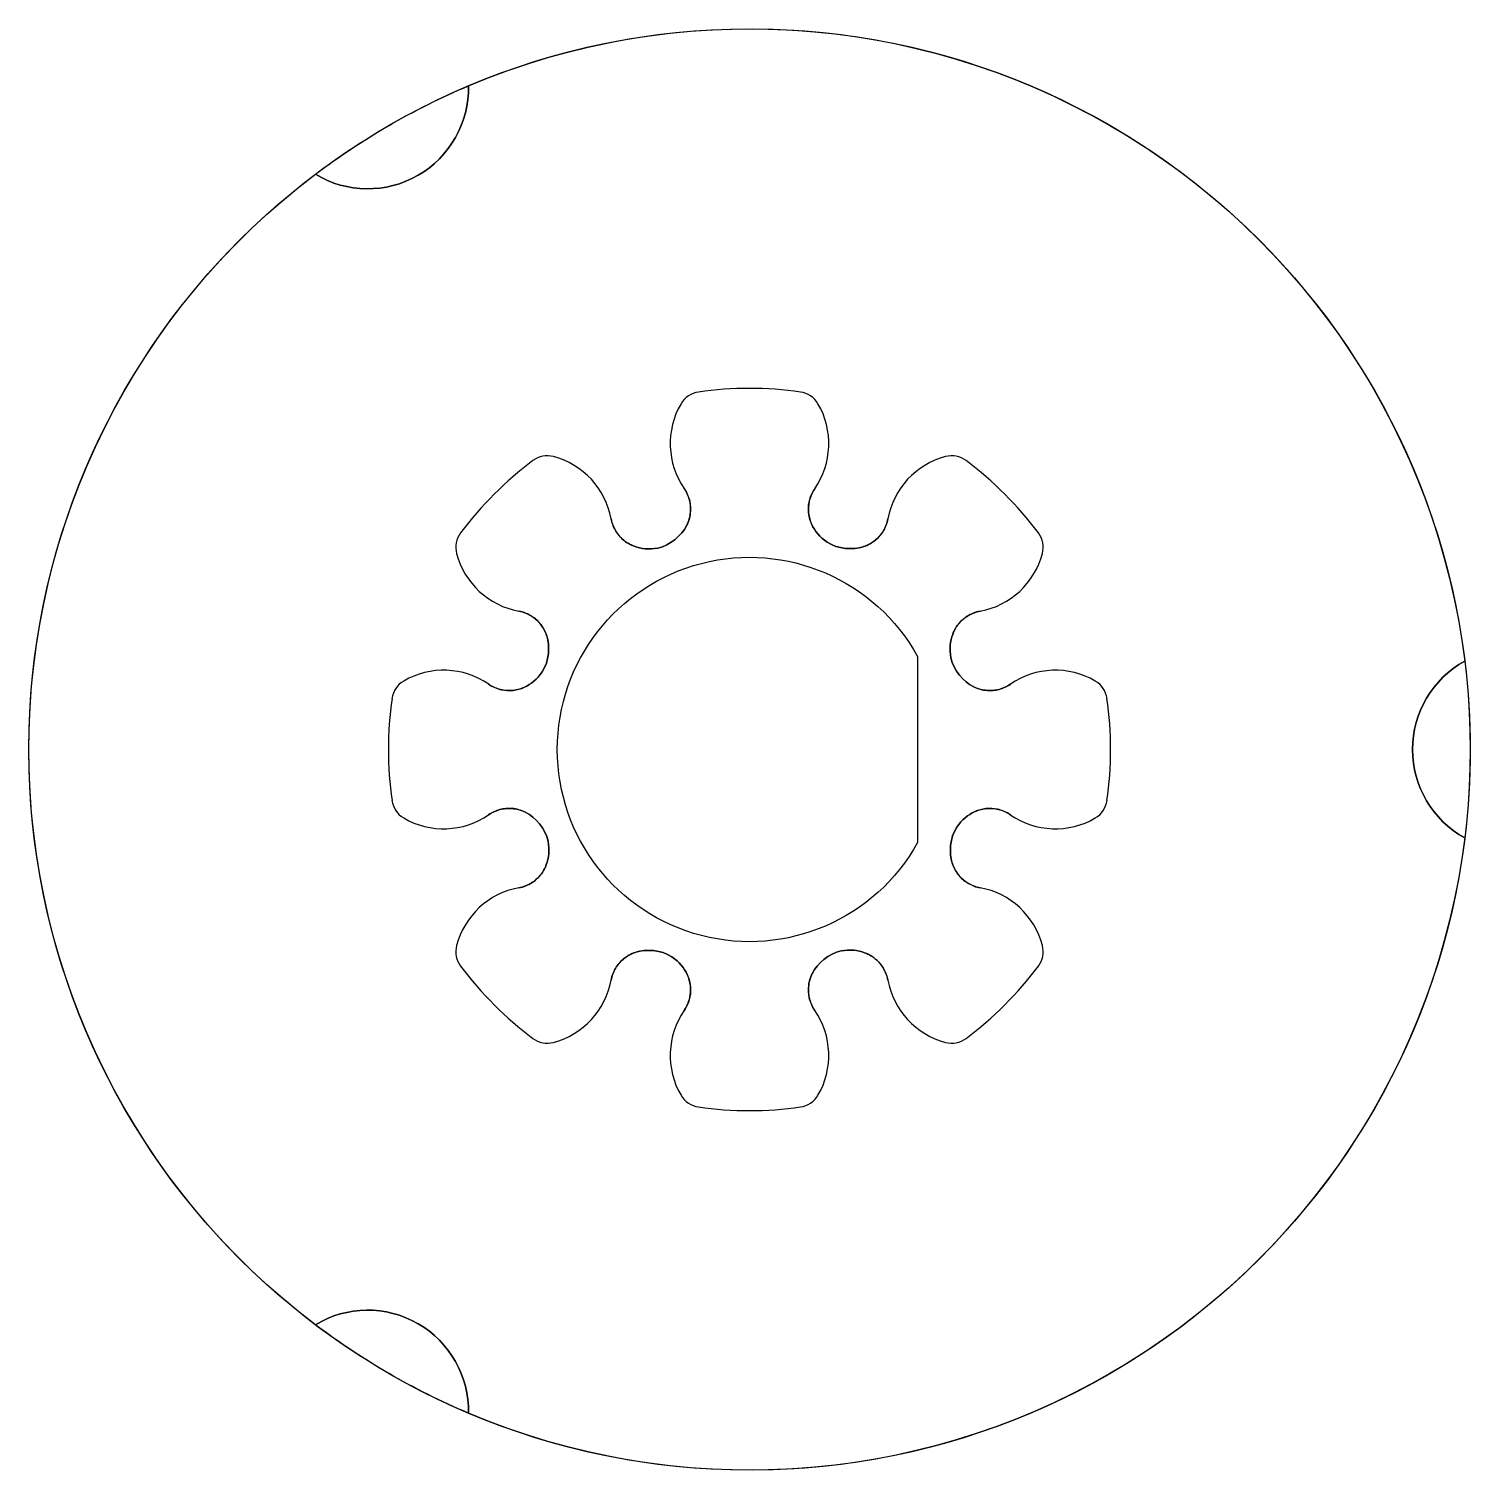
# Model space of a CAD drawing. Header units: millimetres. Extents: x -15 to 15, y -8.6 to 21.4.
import ezdxf

# ---------------------------------------------------------------- set-up
doc = ezdxf.new("R2010")
doc.units = ezdxf.units.MM
doc.layers.get('0').update_dxf_attribs({"linetype": 'CONTINUOUS'})

msp = doc.modelspace()

# ---------------------------------------------------------------- linework, layer by layer
for points in [[(-5.85, 20.178, -0.498105), (14.887, 8.206, 0.590839), (14.887, 4.527, -0.498105), (-5.85, -7.446, 0.590839), (-9.036, -5.606, -0.498105), (-9.036, 18.339, 0.590839)], [(-9.036, 18.339, -0.061546), (-5.85, 20.178, -0.590839)], [(3.5, 4.43, -3.872983), (3.5, 8.303)], [(14.887, 4.527, -0.590839), (14.887, 8.206, -0.061546)], [(-5.85, -7.446, -0.061546), (-9.036, -5.606, -0.590839)]]:
    msp.add_lwpolyline(points, format="xyb", close=True)
msp.add_circle((0, 6.366), 15)
for centre, radius, start, end in [((-0.993, 13.312), 0.5, 98.1399, 149.7515), ((-0.993, 13.312), 0.5, 98.1399, 149.7515), ((0, 6.366), 7.516, 81.8601, 98.1399), ((0, 6.366), 7.516, 81.8601, 98.1399), ((0.993, 13.312), 0.5, 30.2485, 81.8601), ((0.993, 13.312), 0.5, 30.2485, 81.8601), ((0, 12.732), 1.65, 149.7515, 214.5958), ((0, 12.732), 1.65, 149.7515, 214.5958), ((0, 12.732), 1.65, -34.6125, 30.2485), ((0, 12.732), 1.65, -34.6125, 30.2485), ((0, 6.366), 7.516, 126.8601, 143.1399), ((0, 6.366), 7.516, 126.8601, 143.1399), ((-4.209, 11.98), 0.5, 75.2485, 126.8601), ((-4.209, 11.98), 0.5, 75.2485, 126.8601), ((-4.502, 10.868), 1.65, 10.3875, 75.2485), ((-4.502, 10.868), 1.65, 10.3875, 75.2485), ((4.502, 10.868), 1.65, 104.7515, 169.5958), ((4.502, 10.868), 1.65, 104.7515, 169.5958), ((4.209, 11.98), 0.5, 53.1399, 104.7515), ((4.209, 11.98), 0.5, 53.1399, 104.7515), ((0, 6.366), 7.516, 36.8601, 53.1399), ((0, 6.366), 7.516, 36.8601, 53.1399), ((-5.614, 10.575), 0.5, 143.1399, 194.7515), ((-5.614, 10.575), 0.5, 143.1399, 194.7515), ((5.614, 10.575), 0.5, -14.7515, 36.8601), ((5.614, 10.575), 0.5, -14.7515, 36.8601), ((-4.502, 10.868), 1.65, 194.7515, 259.5958), ((-4.502, 10.868), 1.65, 194.7515, 259.5958), ((4.502, 10.868), 1.65, 280.3875, 345.2485), ((4.502, 10.868), 1.65, 280.3875, 345.2485), ((-6.366, 6.366), 1.65, 55.3875, 120.2485), ((-6.366, 6.366), 1.65, 55.3875, 120.2485), ((6.366, 6.366), 1.65, 59.7515, 124.5958), ((6.366, 6.366), 1.65, 59.7515, 124.5958), ((-6.946, 7.36), 0.5, 120.2485, 171.8601), ((-6.946, 7.36), 0.5, 120.2485, 171.8601), ((6.946, 7.36), 0.5, 8.1399, 59.7515), ((6.946, 7.36), 0.5, 8.1399, 59.7515), ((0, 6.366), 7.516, 171.8601, 188.1399), ((0, 6.366), 7.516, 171.8601, 188.1399), ((0, 6.366), 7.516, -8.1399, 8.1399), ((0, 6.366), 7.516, -8.1399, 8.1399), ((-6.946, 5.373), 0.5, 188.1399, 239.7515), ((-6.946, 5.373), 0.5, 188.1399, 239.7515), ((6.946, 5.373), 0.5, 300.2485, 351.8601), ((6.946, 5.373), 0.5, 300.2485, 351.8601), ((-6.366, 6.366), 1.65, 239.7515, 304.5958), ((-6.366, 6.366), 1.65, 239.7515, 304.5958), ((6.366, 6.366), 1.65, 235.3875, 300.2485), ((6.366, 6.366), 1.65, 235.3875, 300.2485), ((-4.502, 1.865), 1.65, 100.3875, 165.2485), ((-4.502, 1.865), 1.65, 100.3875, 165.2485), ((4.502, 1.865), 1.65, 14.7515, 79.5958), ((4.502, 1.865), 1.65, 14.7515, 79.5958), ((-5.614, 2.157), 0.5, 165.2485, 216.8601), ((-5.614, 2.157), 0.5, 165.2485, 216.8601), ((5.614, 2.157), 0.5, -36.8601, 14.7515), ((5.614, 2.157), 0.5, -36.8601, 14.7515), ((0, 6.366), 7.516, 216.8601, 233.1399), ((0, 6.366), 7.516, 216.8601, 233.1399), ((0, 6.366), 7.516, 306.8601, 323.1399), ((0, 6.366), 7.516, 306.8601, 323.1399), ((-4.502, 1.865), 1.65, 284.7515, 349.5958), ((-4.502, 1.865), 1.65, 284.7515, 349.5958), ((4.502, 1.865), 1.65, 190.3875, 255.2485), ((4.502, 1.865), 1.65, 190.3875, 255.2485), ((0, 0), 1.65, 145.3875, 210.2485), ((0, 0), 1.65, 145.3875, 210.2485), ((0, 0), 1.65, -30.2485, 34.5958), ((0, 0), 1.65, -30.2485, 34.5958), ((-4.209, 0.753), 0.5, 233.1399, 284.7515), ((-4.209, 0.753), 0.5, 233.1399, 284.7515), ((4.209, 0.753), 0.5, 255.2485, 306.8601), ((4.209, 0.753), 0.5, 255.2485, 306.8601), ((-0.993, -0.579), 0.5, 210.2485, 261.8601), ((-0.993, -0.579), 0.5, 210.2485, 261.8601), ((0.993, -0.579), 0.5, 278.1399, 329.7515), ((0.993, -0.579), 0.5, 278.1399, 329.7515), ((0, 6.366), 7.516, 261.8601, 278.1399), ((0, 6.366), 7.516, 261.8601, 278.1399)]:
    msp.add_arc(centre, radius, start, end)
for points, knots in [([(-1.306, 11.031), (-1.262, 11.119), (-1.236, 11.214), (-1.221, 11.396), (-1.229, 11.482), (-1.274, 11.647), (-1.31, 11.725), (-1.358, 11.796)], [0, 0, 0, 0, 0.02929834, 0.02929834, 0.05494415, 0.05494415, 0.08058997, 0.08058997, 0.08058997, 0.08058997]), ([(-1.358, 11.796), (-1.303, 11.715), (-1.264, 11.625), (-1.225, 11.446), (-1.221, 11.36), (-1.242, 11.19), (-1.268, 11.108), (-1.306, 11.031)], [0, 0, 0, 0, 0.02929834, 0.02929834, 0.05494415, 0.05494415, 0.08058997, 0.08058997, 0.08058997, 0.08058997]), ([(1.358, 11.795), (1.302, 11.715), (1.263, 11.624), (1.225, 11.449), (1.221, 11.367), (1.239, 11.204), (1.261, 11.125), (1.296, 11.051)], [0, 0, 0, 0, 0.02929834, 0.02929834, 0.05382854, 0.05382854, 0.07835874, 0.07835874, 0.07835874, 0.07835874]), ([(1.296, 11.051), (1.255, 11.139), (1.231, 11.235), (1.222, 11.414), (1.232, 11.496), (1.276, 11.653), (1.312, 11.728), (1.358, 11.795)], [0, 0, 0, 0, 0.02929834, 0.02929834, 0.05382854, 0.05382854, 0.07835874, 0.07835874, 0.07835874, 0.07835874]), ([(-2.879, 11.165), (-2.861, 11.069), (-2.825, 10.978), (-2.728, 10.827), (-2.673, 10.765), (-2.545, 10.663), (-2.473, 10.623), (-2.396, 10.595)], [0, 0, 0, 0, 0.02929834, 0.02929834, 0.05382854, 0.05382854, 0.07835874, 0.07835874, 0.07835874, 0.07835874]), ([(-2.396, 10.595), (-2.488, 10.629), (-2.573, 10.679), (-2.705, 10.8), (-2.757, 10.864), (-2.836, 11.007), (-2.864, 11.085), (-2.879, 11.165)], [0, 0, 0, 0, 0.02929834, 0.02929834, 0.05382854, 0.05382854, 0.07835874, 0.07835874, 0.07835874, 0.07835874]), ([(2.375, 10.589), (2.468, 10.619), (2.554, 10.668), (2.693, 10.786), (2.748, 10.853), (2.834, 11.001), (2.863, 11.082), (2.879, 11.166)], [0, 0, 0, 0, 0.02929834, 0.02929834, 0.05494415, 0.05494415, 0.08058997, 0.08058997, 0.08058997, 0.08058997]), ([(2.879, 11.166), (2.861, 11.07), (2.825, 10.978), (2.726, 10.824), (2.668, 10.76), (2.532, 10.656), (2.456, 10.615), (2.375, 10.589)], [0, 0, 0, 0, 0.02929834, 0.02929834, 0.05494415, 0.05494415, 0.08058997, 0.08058997, 0.08058997, 0.08058997]), ([(-1.306, 11.031), (-1.308, 11.028), (-1.31, 11.024), (-1.312, 11.02), (-1.414, 10.824), (-1.642, 10.616), (-1.91, 10.56), (-2.092, 10.522), (-2.257, 10.545), (-2.396, 10.595)], [0.4135053, 0.4135053, 0.4135053, 0.4135053, 0.4155296, 0.4155296, 0.4155296, 0.5202136, 0.5202136, 0.5202136, 0.5913715, 0.5913715, 0.5913715, 0.5913715]), ([(-2.396, 10.595), (-2.257, 10.545), (-2.092, 10.522), (-1.91, 10.56), (-1.642, 10.616), (-1.414, 10.824), (-1.312, 11.02), (-1.31, 11.024), (-1.308, 11.028), (-1.306, 11.031)], [-0.5913715, -0.5913715, -0.5913715, -0.5913715, -0.5202136, -0.5202136, -0.5202136, -0.4155296, -0.4155296, -0.4155296, -0.4135053, -0.4135053, -0.4135053, -0.4135053]), ([(2.375, 10.589), (2.371, 10.587), (2.367, 10.586), (2.363, 10.585), (2.152, 10.518), (1.844, 10.532), (1.615, 10.682), (1.459, 10.784), (1.359, 10.916), (1.296, 11.051)], [0.4135053, 0.4135053, 0.4135053, 0.4135053, 0.4155296, 0.4155296, 0.4155296, 0.5202136, 0.5202136, 0.5202136, 0.5913715, 0.5913715, 0.5913715, 0.5913715]), ([(1.296, 11.051), (1.359, 10.916), (1.459, 10.784), (1.615, 10.682), (1.844, 10.532), (2.152, 10.518), (2.363, 10.585), (2.367, 10.586), (2.371, 10.587), (2.375, 10.589)], [-0.5913715, -0.5913715, -0.5913715, -0.5913715, -0.5202136, -0.5202136, -0.5202136, -0.4155296, -0.4155296, -0.4155296, -0.4135053, -0.4135053, -0.4135053, -0.4135053]), ([(-4.222, 8.741), (-4.253, 8.834), (-4.301, 8.92), (-4.42, 9.059), (-4.487, 9.114), (-4.635, 9.2), (-4.715, 9.229), (-4.8, 9.245)], [0, 0, 0, 0, 0.02929834, 0.02929834, 0.05494415, 0.05494415, 0.08058997, 0.08058997, 0.08058997, 0.08058997]), ([(-4.8, 9.245), (-4.704, 9.227), (-4.612, 9.191), (-4.458, 9.092), (-4.394, 9.034), (-4.29, 8.899), (-4.249, 8.823), (-4.222, 8.741)], [0, 0, 0, 0, 0.02929834, 0.02929834, 0.05494415, 0.05494415, 0.08058997, 0.08058997, 0.08058997, 0.08058997]), ([(4.799, 9.245), (4.703, 9.227), (4.611, 9.191), (4.46, 9.094), (4.399, 9.039), (4.297, 8.911), (4.257, 8.839), (4.229, 8.762)], [0, 0, 0, 0, 0.02929834, 0.02929834, 0.05382854, 0.05382854, 0.07835874, 0.07835874, 0.07835874, 0.07835874]), ([(4.229, 8.762), (4.262, 8.854), (4.313, 8.939), (4.434, 9.072), (4.498, 9.123), (4.641, 9.202), (4.719, 9.23), (4.799, 9.245)], [0, 0, 0, 0, 0.02929834, 0.02929834, 0.05382854, 0.05382854, 0.07835874, 0.07835874, 0.07835874, 0.07835874]), ([(-4.222, 8.741), (-4.221, 8.737), (-4.22, 8.733), (-4.219, 8.729), (-4.152, 8.518), (-4.166, 8.21), (-4.316, 7.981), (-4.418, 7.825), (-4.55, 7.725), (-4.685, 7.662)], [0.4135053, 0.4135053, 0.4135053, 0.4135053, 0.4155296, 0.4155296, 0.4155296, 0.5202136, 0.5202136, 0.5202136, 0.5913715, 0.5913715, 0.5913715, 0.5913715]), ([(-4.685, 7.662), (-4.55, 7.725), (-4.418, 7.825), (-4.316, 7.981), (-4.166, 8.21), (-4.152, 8.518), (-4.219, 8.729), (-4.22, 8.733), (-4.221, 8.737), (-4.222, 8.741)], [-0.5913715, -0.5913715, -0.5913715, -0.5913715, -0.5202136, -0.5202136, -0.5202136, -0.4155296, -0.4155296, -0.4155296, -0.4135053, -0.4135053, -0.4135053, -0.4135053]), ([(4.665, 7.672), (4.662, 7.674), (4.658, 7.676), (4.654, 7.678), (4.458, 7.78), (4.249, 8.008), (4.193, 8.276), (4.156, 8.458), (4.179, 8.623), (4.229, 8.762)], [0.4135053, 0.4135053, 0.4135053, 0.4135053, 0.4155296, 0.4155296, 0.4155296, 0.5202136, 0.5202136, 0.5202136, 0.5913715, 0.5913715, 0.5913715, 0.5913715]), ([(4.229, 8.762), (4.179, 8.623), (4.156, 8.458), (4.193, 8.276), (4.249, 8.008), (4.458, 7.78), (4.654, 7.678), (4.658, 7.676), (4.662, 7.674), (4.665, 7.672)], [-0.5913715, -0.5913715, -0.5913715, -0.5913715, -0.5202136, -0.5202136, -0.5202136, -0.4155296, -0.4155296, -0.4155296, -0.4135053, -0.4135053, -0.4135053, -0.4135053]), ([(-5.429, 7.724), (-5.349, 7.669), (-5.258, 7.629), (-5.083, 7.591), (-5.001, 7.587), (-4.838, 7.605), (-4.759, 7.628), (-4.685, 7.662)], [0, 0, 0, 0, 0.02929834, 0.02929834, 0.05382854, 0.05382854, 0.07835874, 0.07835874, 0.07835874, 0.07835874]), ([(-4.685, 7.662), (-4.773, 7.621), (-4.869, 7.597), (-5.048, 7.588), (-5.13, 7.598), (-5.287, 7.643), (-5.362, 7.678), (-5.429, 7.724)], [0, 0, 0, 0, 0.02929834, 0.02929834, 0.05382854, 0.05382854, 0.07835874, 0.07835874, 0.07835874, 0.07835874]), ([(4.665, 7.672), (4.752, 7.628), (4.847, 7.602), (5.03, 7.587), (5.116, 7.595), (5.281, 7.64), (5.359, 7.676), (5.429, 7.724)], [0, 0, 0, 0, 0.02929834, 0.02929834, 0.05494415, 0.05494415, 0.08058997, 0.08058997, 0.08058997, 0.08058997]), ([(5.429, 7.724), (5.349, 7.669), (5.259, 7.63), (5.08, 7.591), (4.994, 7.587), (4.824, 7.609), (4.742, 7.634), (4.665, 7.672)], [0, 0, 0, 0, 0.02929834, 0.02929834, 0.05494415, 0.05494415, 0.08058997, 0.08058997, 0.08058997, 0.08058997]), ([(-4.665, 5.06), (-4.752, 5.104), (-4.847, 5.131), (-5.03, 5.145), (-5.116, 5.137), (-5.281, 5.093), (-5.359, 5.056), (-5.429, 5.008)], [0, 0, 0, 0, 0.02929834, 0.02929834, 0.05494415, 0.05494415, 0.08058997, 0.08058997, 0.08058997, 0.08058997]), ([(-5.429, 5.008), (-5.349, 5.063), (-5.259, 5.103), (-5.08, 5.142), (-4.994, 5.145), (-4.824, 5.124), (-4.742, 5.099), (-4.665, 5.06)], [0, 0, 0, 0, 0.02929834, 0.02929834, 0.05494415, 0.05494415, 0.08058997, 0.08058997, 0.08058997, 0.08058997]), ([(5.429, 5.008), (5.349, 5.064), (5.258, 5.103), (5.083, 5.141), (5.001, 5.145), (4.838, 5.127), (4.759, 5.105), (4.685, 5.07)], [0, 0, 0, 0, 0.02929834, 0.02929834, 0.05382854, 0.05382854, 0.07835874, 0.07835874, 0.07835874, 0.07835874]), ([(4.685, 5.07), (4.773, 5.112), (4.869, 5.135), (5.048, 5.144), (5.13, 5.135), (5.287, 5.09), (5.362, 5.055), (5.429, 5.008)], [0, 0, 0, 0, 0.02929834, 0.02929834, 0.05382854, 0.05382854, 0.07835874, 0.07835874, 0.07835874, 0.07835874]), ([(-4.665, 5.06), (-4.662, 5.058), (-4.658, 5.056), (-4.654, 5.054), (-4.458, 4.952), (-4.249, 4.724), (-4.193, 4.456), (-4.156, 4.274), (-4.179, 4.11), (-4.229, 3.97)], [0.4135053, 0.4135053, 0.4135053, 0.4135053, 0.4155296, 0.4155296, 0.4155296, 0.5202136, 0.5202136, 0.5202136, 0.5913715, 0.5913715, 0.5913715, 0.5913715]), ([(-4.229, 3.97), (-4.179, 4.11), (-4.156, 4.274), (-4.193, 4.456), (-4.249, 4.724), (-4.458, 4.952), (-4.654, 5.054), (-4.658, 5.056), (-4.662, 5.058), (-4.665, 5.06)], [-0.5913715, -0.5913715, -0.5913715, -0.5913715, -0.5202136, -0.5202136, -0.5202136, -0.4155296, -0.4155296, -0.4155296, -0.4135053, -0.4135053, -0.4135053, -0.4135053]), ([(4.222, 3.991), (4.221, 3.995), (4.22, 3.999), (4.219, 4.003), (4.152, 4.214), (4.166, 4.522), (4.316, 4.751), (4.418, 4.907), (4.55, 5.007), (4.685, 5.07)], [0.4135053, 0.4135053, 0.4135053, 0.4135053, 0.4155296, 0.4155296, 0.4155296, 0.5202136, 0.5202136, 0.5202136, 0.5913715, 0.5913715, 0.5913715, 0.5913715]), ([(4.685, 5.07), (4.55, 5.007), (4.418, 4.907), (4.316, 4.751), (4.166, 4.522), (4.152, 4.214), (4.219, 4.003), (4.22, 3.999), (4.221, 3.995), (4.222, 3.991)], [-0.5913715, -0.5913715, -0.5913715, -0.5913715, -0.5202136, -0.5202136, -0.5202136, -0.4155296, -0.4155296, -0.4155296, -0.4135053, -0.4135053, -0.4135053, -0.4135053]), ([(-4.799, 3.488), (-4.703, 3.505), (-4.611, 3.541), (-4.46, 3.638), (-4.399, 3.693), (-4.297, 3.821), (-4.257, 3.893), (-4.229, 3.97)], [0, 0, 0, 0, 0.02929834, 0.02929834, 0.05382854, 0.05382854, 0.07835874, 0.07835874, 0.07835874, 0.07835874]), ([(-4.229, 3.97), (-4.262, 3.878), (-4.313, 3.794), (-4.434, 3.661), (-4.498, 3.61), (-4.641, 3.53), (-4.719, 3.502), (-4.799, 3.488)], [0, 0, 0, 0, 0.02929834, 0.02929834, 0.05382854, 0.05382854, 0.07835874, 0.07835874, 0.07835874, 0.07835874]), ([(4.222, 3.991), (4.253, 3.898), (4.301, 3.812), (4.42, 3.673), (4.487, 3.618), (4.635, 3.533), (4.715, 3.503), (4.8, 3.487)], [0, 0, 0, 0, 0.02929834, 0.02929834, 0.05494415, 0.05494415, 0.08058997, 0.08058997, 0.08058997, 0.08058997]), ([(4.8, 3.487), (4.704, 3.505), (4.612, 3.541), (4.458, 3.64), (4.394, 3.699), (4.29, 3.834), (4.249, 3.91), (4.222, 3.991)], [0, 0, 0, 0, 0.02929834, 0.02929834, 0.05494415, 0.05494415, 0.08058997, 0.08058997, 0.08058997, 0.08058997]), ([(-2.375, 2.144), (-2.468, 2.113), (-2.554, 2.065), (-2.693, 1.946), (-2.748, 1.88), (-2.834, 1.732), (-2.863, 1.651), (-2.879, 1.567)], [0, 0, 0, 0, 0.02929834, 0.02929834, 0.05494415, 0.05494415, 0.08058997, 0.08058997, 0.08058997, 0.08058997]), ([(-2.879, 1.567), (-2.861, 1.663), (-2.825, 1.754), (-2.726, 1.908), (-2.668, 1.972), (-2.532, 2.077), (-2.456, 2.117), (-2.375, 2.144)], [0, 0, 0, 0, 0.02929834, 0.02929834, 0.05494415, 0.05494415, 0.08058997, 0.08058997, 0.08058997, 0.08058997]), ([(-2.375, 2.144), (-2.371, 2.145), (-2.367, 2.146), (-2.363, 2.148), (-2.152, 2.214), (-1.844, 2.201), (-1.615, 2.05), (-1.459, 1.948), (-1.359, 1.816), (-1.296, 1.681)], [0.4135053, 0.4135053, 0.4135053, 0.4135053, 0.4155296, 0.4155296, 0.4155296, 0.5202136, 0.5202136, 0.5202136, 0.5913715, 0.5913715, 0.5913715, 0.5913715]), ([(-1.296, 1.681), (-1.359, 1.816), (-1.459, 1.948), (-1.615, 2.05), (-1.844, 2.201), (-2.152, 2.214), (-2.363, 2.148), (-2.367, 2.146), (-2.371, 2.145), (-2.375, 2.144)], [-0.5913715, -0.5913715, -0.5913715, -0.5913715, -0.5202136, -0.5202136, -0.5202136, -0.4155296, -0.4155296, -0.4155296, -0.4135053, -0.4135053, -0.4135053, -0.4135053]), ([(1.306, 1.701), (1.308, 1.705), (1.31, 1.708), (1.312, 1.712), (1.414, 1.909), (1.642, 2.117), (1.91, 2.173), (2.092, 2.211), (2.257, 2.188), (2.396, 2.137)], [0.4135053, 0.4135053, 0.4135053, 0.4135053, 0.4155296, 0.4155296, 0.4155296, 0.5202136, 0.5202136, 0.5202136, 0.5913715, 0.5913715, 0.5913715, 0.5913715]), ([(2.396, 2.137), (2.257, 2.188), (2.092, 2.211), (1.91, 2.173), (1.642, 2.117), (1.414, 1.909), (1.312, 1.712), (1.31, 1.708), (1.308, 1.705), (1.306, 1.701)], [-0.5913715, -0.5913715, -0.5913715, -0.5913715, -0.5202136, -0.5202136, -0.5202136, -0.4155296, -0.4155296, -0.4155296, -0.4135053, -0.4135053, -0.4135053, -0.4135053]), ([(2.879, 1.567), (2.861, 1.663), (2.825, 1.755), (2.728, 1.906), (2.673, 1.967), (2.545, 2.069), (2.473, 2.109), (2.396, 2.137)], [0, 0, 0, 0, 0.02929834, 0.02929834, 0.05382854, 0.05382854, 0.07835874, 0.07835874, 0.07835874, 0.07835874]), ([(2.396, 2.137), (2.488, 2.104), (2.573, 2.053), (2.705, 1.932), (2.757, 1.868), (2.836, 1.725), (2.864, 1.648), (2.879, 1.567)], [0, 0, 0, 0, 0.02929834, 0.02929834, 0.05382854, 0.05382854, 0.07835874, 0.07835874, 0.07835874, 0.07835874]), ([(-1.358, 0.937), (-1.302, 1.018), (-1.263, 1.108), (-1.225, 1.283), (-1.221, 1.366), (-1.239, 1.528), (-1.261, 1.607), (-1.296, 1.681)], [0, 0, 0, 0, 0.02929834, 0.02929834, 0.05382854, 0.05382854, 0.07835874, 0.07835874, 0.07835874, 0.07835874]), ([(-1.296, 1.681), (-1.255, 1.593), (-1.231, 1.497), (-1.222, 1.318), (-1.232, 1.236), (-1.276, 1.079), (-1.312, 1.005), (-1.358, 0.937)], [0, 0, 0, 0, 0.02929834, 0.02929834, 0.05382854, 0.05382854, 0.07835874, 0.07835874, 0.07835874, 0.07835874]), ([(1.306, 1.701), (1.262, 1.614), (1.236, 1.519), (1.221, 1.336), (1.229, 1.25), (1.274, 1.085), (1.31, 1.007), (1.358, 0.937)], [0, 0, 0, 0, 0.02929834, 0.02929834, 0.05494415, 0.05494415, 0.08058997, 0.08058997, 0.08058997, 0.08058997]), ([(1.358, 0.937), (1.303, 1.017), (1.264, 1.108), (1.225, 1.287), (1.221, 1.373), (1.242, 1.542), (1.268, 1.625), (1.306, 1.701)], [0, 0, 0, 0, 0.02929834, 0.02929834, 0.05494415, 0.05494415, 0.08058997, 0.08058997, 0.08058997, 0.08058997])]:
    msp.add_open_spline(points, degree=3, knots=knots)

doc.saveas('drawing.dxf')
